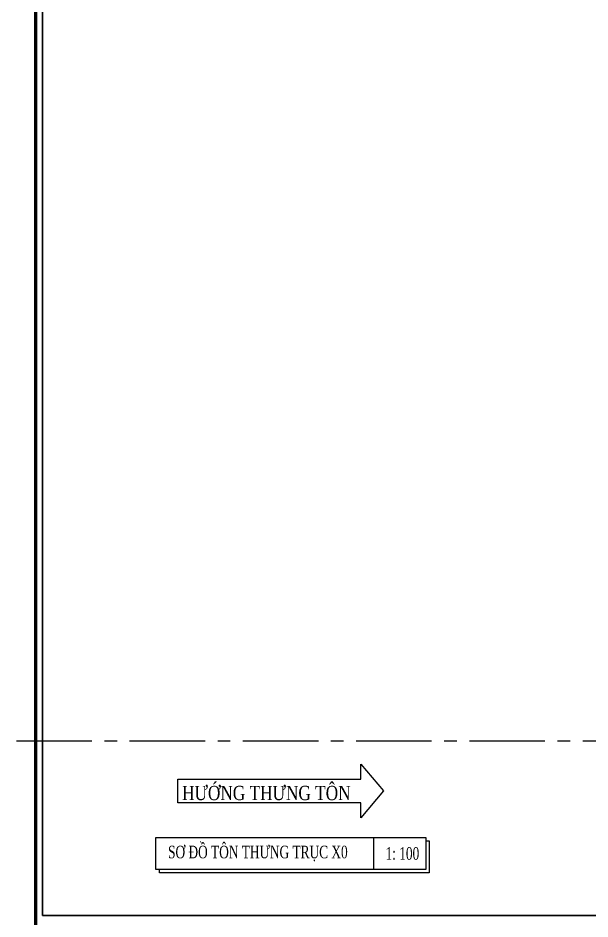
# Model space of a CAD drawing. Header units: inches. Extents: x 315041 to 662841, y -45540 to -35018.
# Drawn here: x 330803.6 to 330947.9, y -38640 to -38412.7 of the extents above; entities that cross this region are included whole.
import ezdxf

# ---------------------------------------------------------------- set-up
doc = ezdxf.new("R2010")
doc.units = ezdxf.units.IN
doc.header["$MEASUREMENT"] = 0
doc.linetypes.add('CENTER2', pattern=[28.575, 19.05, -3.175, 3.175, -3.175])
for name, color, linetype in [('7', 7, 'Continuous'), ('BAO KHUNG', 31, 'Continuous'), ('CAUTAO', 7, 'Continuous')]:
    doc.layers.add(name, color=color, linetype=linetype)
doc.styles.add('ST1', font='times.ttf', dxfattribs={"width": 0.7})
doc.styles.add('vntimeh.shx', font='vntimeh.shx', dxfattribs={"width": 0.8, "bigfont": 'bigfont.shx'})

# ---------------------------------------------------------------- blocks, each defined once
blk = doc.blocks.new('A$C75D82031')
at = {"layer": '7', "color": 147, "linetype": 'Continuous'}
blk.add_lwpolyline([(12.33, 57.61), (581.67, 57.61), (581.67, 409.19), (12.33, 409.19)], close=True, dxfattribs=at)
at = {"layer": 'BAO KHUNG', "color": 167, "linetype": 'Continuous', "const_width": 0.871}
blk.add_lwpolyline([(10.59, 9.07), (583.41, 9.07), (583.41, 410.93), (10.59, 410.93)], close=True, dxfattribs=at)

msp = doc.modelspace()

# ---------------------------------------------------------------- linework, layer by layer
at = {"color": 8, "linetype": 'CENTER2'}
msp.add_line((335537.1113, -38595.1758), (330315.4765, -38595.1758), dxfattribs=at)
msp.add_line((330893.2821, -38619.4707), (330893.2821, -38627.4895))
at = {"color": 8}
msp.add_lwpolyline([(330809.7733, -38287.5287), (331379.1113, -38287.5287), (331379.1113, -38639.1085), (330809.7733, -38639.1085)], close=True, dxfattribs=at)
msp.add_lwpolyline([(330838.3742, -38619.4707), (330906.4511, -38619.4707), (330906.4511, -38627.4895), (330838.3742, -38627.4895)], close=True)
at = {"layer": 'CAUTAO', "color": 3}
msp.add_lwpolyline([(330895.8277, -38607.6966), (330890.115, -38614.4466), (330890.115, -38610.6966), (330843.9312, -38610.6966), (330843.9312, -38604.6966), (330890.115, -38604.6966), (330890.115, -38600.9656), (330895.8277, -38607.6966)], dxfattribs=at)

# ---------------------------------------------------------------- block references
at = {"color": 1}
msp.add_blockref('A$C75D82031', (330797.4423, -38696.7186), dxfattribs=at)

# ---------------------------------------------------------------- texts
at = {"layer": 'CAUTAO', "color": 3, "insert": (330866.249, -38608.239), "char_height": 3.6, "attachment_point": 5, "style": 'vntimeh.shx'}
msp.add_mtext('\\A1;H¦íNG TH¦NG T¤N', dxfattribs=at)

# ---------------------------------------------------------------- next in the draw order: texts
at = {"color": 3, "linetype": 'Continuous', "insert": (330896.327, -38623.5078), "char_height": 3.18182, "attachment_point": 4, "style": 'ST1', "bg_fill": 3, "box_fill_scale": 1.25, "bg_fill_color": 256, "bg_fill_true_color": 13158600, "bg_fill_transparency": 3139400}
msp.add_mtext('\\A1;1: 100', dxfattribs=at)

# ---------------------------------------------------------------- next in the draw order: linework, layer by layer
msp.add_lwpolyline([(330906.4511, -38620.3163), (330907.3492, -38620.3163), (330907.3492, -38628.3351), (330839.2723, -38628.3351), (330839.2723, -38627.4895)])

# ---------------------------------------------------------------- next in the draw order: texts
at = {"color": 3, "linetype": 'Continuous', "insert": (330841.4631, -38623.5078), "char_height": 3.181818, "attachment_point": 4, "style": 'ST1', "bg_fill": 3, "box_fill_scale": 1.25, "bg_fill_color": 256, "bg_fill_true_color": 13158600, "bg_fill_transparency": 3139304}
msp.add_mtext('\\A1;SƠ ĐỒ TÔN THƯNG TRỤC X0', dxfattribs=at)

doc.saveas('drawing.dxf')
